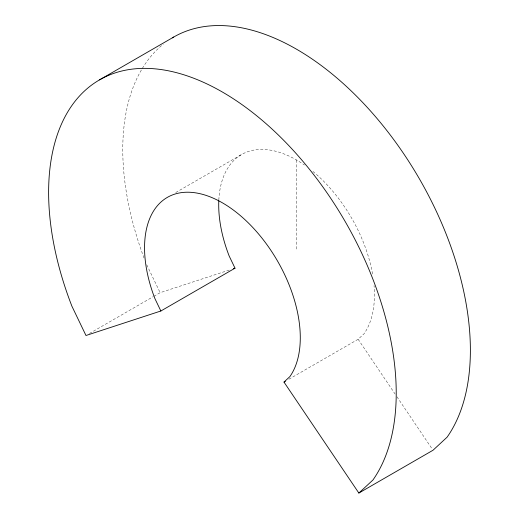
<?xml version="1.0" encoding="UTF-8"?>
<svg xmlns="http://www.w3.org/2000/svg" width="519" height="519" viewBox="0 0 519 519"><rect width="100%" height="100%" fill="white"/><g stroke="black" fill="none" stroke-linecap="round" stroke-linejoin="round"><path stroke-width="0.39" stroke-dasharray="2.6 1.95" d="M288.875 379.253L358.136 339.264L364.014 333.814A110.119 63.578 60 0 0 374.043 285.573M175.759 192.53L241.517 154.565M89.476 333.483L153.137 296.725M153.838 296.323L160.137 292.69L230.436 269.685M358.136 339.264L395.128 394.083M396.931 396.756L432.119 448.896M146.747 264.807L160.137 292.69M296.576 160.021L296.576 249.931M144.023 258.014A245.798 141.914 60 0 1 163.251 44.206M218.836 200.029A110.119 63.578 60 0 1 304.445 165.016M312.918 171.452A110.119 63.578 60 0 1 372.843 275.836"/><path stroke-width="0.78" d="M172.334 37.855A245.798 141.914 60 0 1 401.622 150.685A245.798 141.914 60 0 1 447.099 437.18L433.021 450.239L358.863 493.05L283.984 382.081L289.855 376.632A110.119 63.578 60 0 0 222.424 202.832A110.119 63.578 60 0 0 154.986 298.769L160.864 310.998L235.016 268.18L229.145 255.951A110.119 63.578 60 0 1 218.797 200.847M358.863 493.05L372.94 479.991A245.798 141.914 60 0 0 222.424 92.051A245.798 141.914 60 0 0 71.901 306.191L85.979 335.501L160.864 310.998M99.525 79.874L173.677 37.063M283.984 382.081L285.379 381.27M233.492 268.68L235.016 268.18"/></g></svg>
